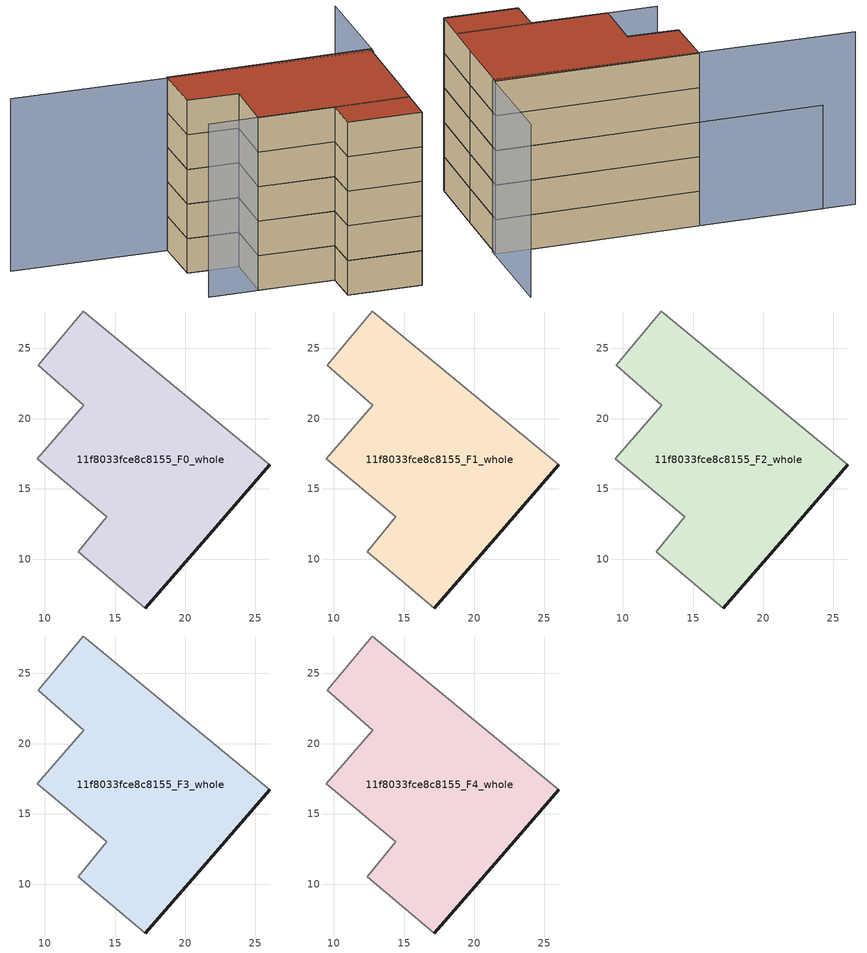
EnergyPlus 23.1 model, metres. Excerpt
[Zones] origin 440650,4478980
11f8033fce8c8155_F0_whole
 floor ground (EU_floor_Construction): 21.71,11.73 26,16.7 12.72,27.67 9.54,23.81 12.79,20.97 9.48,17.15 14.41,13.01 12.37,10.54 17.16,6.52 z0
 wall outside (EU_wall_Construction): 26,16.7 21.71,11.73 17.16,6.52 z0:3
 wall adiabatic (EU_wall_Construction): 17.16,6.52 12.37,10.54 14.41,13.01 9.48,17.15 12.79,20.97 9.54,23.81 12.72,27.67 26,16.7 z0:3
11f8033fce8c8155_F1_whole
 floor to 11f8033fce8c8155_F0_whole (EU_floor_Construction): 21.71,11.73 26,16.7 12.72,27.67 9.54,23.81 12.79,20.97 9.48,17.15 14.4,13.01 12.37,10.54 17.16,6.52 z3
 wall outside (EU_wall_Construction): 26,16.7 21.71,11.73 17.16,6.52 z3:6
 wall adiabatic (EU_wall_Construction): 17.16,6.52 12.37,10.54 14.41,13.01 9.48,17.15 12.79,20.97 9.54,23.81 12.72,27.67 26,16.7 z3:6
11f8033fce8c8155_F2_whole
 floor to 11f8033fce8c8155_F1_whole (EU_floor_Construction): 21.71,11.73 26,16.7 12.72,27.67 9.54,23.81 12.79,20.97 9.48,17.15 14.4,13.01 12.37,10.54 17.16,6.52 z6
 wall outside (EU_wall_Construction): 26,16.7 21.71,11.73 17.16,6.52 z6:9
 wall adiabatic (EU_wall_Construction): 17.16,6.52 12.37,10.54 14.41,13.01 9.48,17.15 12.79,20.97 9.54,23.81 12.72,27.67 26,16.7 z6:9
11f8033fce8c8155_F3_whole
 floor to 11f8033fce8c8155_F2_whole (EU_floor_Construction): 21.71,11.73 26,16.7 12.72,27.67 9.54,23.81 12.79,20.97 9.48,17.15 14.4,13.01 12.37,10.54 17.16,6.52 z9
 wall outside (EU_wall_Construction): 26,16.7 21.71,11.73 17.16,6.52 z9:12
 wall adiabatic (EU_wall_Construction): 17.16,6.52 12.37,10.54 14.41,13.01 9.48,17.15 12.79,20.97 9.54,23.81 12.72,27.67 26,16.7 z9:12
11f8033fce8c8155_F4_whole
 floor to 11f8033fce8c8155_F3_whole (EU_floor_Construction): 21.71,11.73 26,16.7 12.72,27.67 9.54,23.81 12.79,20.97 9.48,17.15 14.4,13.01 12.37,10.54 17.16,6.52 z12
 wall outside (EU_wall_Construction): 26,16.7 21.71,11.73 17.16,6.52 z12:15
 wall adiabatic (EU_wall_Construction): 17.16,6.52 12.37,10.54 14.41,13.01 9.48,17.15 12.79,20.97 9.54,23.81 12.72,27.67 26,16.7 z12:15
 roof outside (EU_roof_Construction): 26,16.7 21.71,11.73 17.16,6.52 12.37,10.54 14.41,13.01 9.48,17.15 12.79,20.97 9.54,23.81 12.72,27.67 z15
shading: 6.29,19.86 19.28,9.08 / 31.98,23.57 25.83,16.33 / 25.83,16.33 2.58,36.05 z0:15; 4.7,34.29 16.05,24.92 z0:9
[Building]
EU S2 Campaign: North Axis=0; Terrain=City; Solar Distribution=FullExterior
[Site:Location]
Madrid: Latitude=40.5; Longitude=-3.5; Time Zone=1; Elevation=609
[SizingPeriod:WeatherFileDays]
AnnualSizingPeriod: Begin Month=1; Begin Day of Month=1; End Month=12; End Day of Month=31; Day of Week for Start Day=Monday; Use Weather File Daylight Saving Period=No; Use Weather File Rain and Snow Indicators=No
[MATERIAL]
EU_InternalMass_Material: Roughness=MediumRough; Thickness=0.1; Conductivity=1; Density=1800; Specific Heat=900; Thermal Absorptance=0.9; Solar Absorptance=0.7; Visible Absorptance=0.7
[MATERIAL:NOMASS] Roughness=MediumRough; Thermal Absorptance=0.9; Solar Absorptance=0.7; Visible Absorptance=0.7
Name | Thermal Resistance
EU_wall_NoMass | 0.609216
EU_roof_NoMass | 0.513268
EU_floor_NoMass | 0.568163
[CONSTRUCTION]
EU_wall_Construction: EU_wall_NoMass
EU_roof_Construction: EU_roof_NoMass
EU_floor_Construction: EU_floor_NoMass
EU_InternalMass_Construction: EU_InternalMass_Material
[ZONE] Type=1; Multiplier=1; Ceiling Height=autocalculate; Floor Area=autocalculate; Part of Total Floor Area=Yes
Name | Volume
11f8033fce8c8155_F0_whole | 519.495
11f8033fce8c8155_F1_whole; 11f8033fce8c8155_F2_whole; 11f8033fce8c8155_F3_whole; 11f8033fce8c8155_F4_whole | 519.496
[INTERNALMASS] Construction=EU_InternalMass_Construction; Surface Area=173.165
Name | Zone or ZoneList
11f8033fce8c8155_F0_whole_EU_InternalMass | 11f8033fce8c8155_F0_whole
11f8033fce8c8155_F1_whole_EU_InternalMass | 11f8033fce8c8155_F1_whole
11f8033fce8c8155_F2_whole_EU_InternalMass | 11f8033fce8c8155_F2_whole
11f8033fce8c8155_F3_whole_EU_InternalMass | 11f8033fce8c8155_F3_whole
11f8033fce8c8155_F4_whole_EU_InternalMass | 11f8033fce8c8155_F4_whole
[OTHEREQUIPMENT] Fuel Type=Electricity; Design Level Calculation Method=Watts/Area; Power per Zone Floor Area=1; Fraction Latent=0; Fraction Radiant=0; Fraction Lost=0; Carbon Dioxide Generation Rate=0; EndUse Subcategory=EU_Step8_InternalGains
Name | Zone or ZoneList or Space or SpaceList | Schedule
EU_Step8_InternalGain_11f8033fce8c8155_F0_whole_f000 | 11f8033fce8c8155_F0_whole | EU_Step8_GainSchedule_11f8033fce8c8155_F0_whole_f000
EU_Step8_InternalGain_11f8033fce8c8155_F1_whole_f000 | 11f8033fce8c8155_F1_whole | EU_Step8_GainSchedule_11f8033fce8c8155_F1_whole_f000
EU_Step8_InternalGain_11f8033fce8c8155_F2_whole_f000 | 11f8033fce8c8155_F2_whole | EU_Step8_GainSchedule_11f8033fce8c8155_F2_whole_f000
EU_Step8_InternalGain_11f8033fce8c8155_F3_whole_f000 | 11f8033fce8c8155_F3_whole | EU_Step8_GainSchedule_11f8033fce8c8155_F3_whole_f000
EU_Step8_InternalGain_11f8033fce8c8155_F4_whole_f000 | 11f8033fce8c8155_F4_whole | EU_Step8_GainSchedule_11f8033fce8c8155_F4_whole_f000
[ZONEVENTILATION:DESIGNFLOWRATE] Schedule=EU_AlwaysOn; Design Flow Rate Calculation Method=AirChanges/Hour; Air Changes per Hour=0.752966; Ventilation Type=Natural; Fan Pressure Rise=0; Fan Total Efficiency=1; Constant Term Coefficient=1; Temperature Term Coefficient=0; Velocity Term Coefficient=0; Velocity Squared Term Coefficient=0; Minimum Indoor Temperature=-100; Maximum Indoor Temperature=100; Delta Temperature=-100; Minimum Outdoor Temperature=-100; Maximum Outdoor Temperature=100; Maximum Wind Speed=40
Name | Zone or ZoneList or Space or SpaceList
EU_ConstantAir_11f8033fce8c8155_F0_whole | 11f8033fce8c8155_F0_whole
EU_ConstantAir_11f8033fce8c8155_F1_whole | 11f8033fce8c8155_F1_whole
EU_ConstantAir_11f8033fce8c8155_F2_whole | 11f8033fce8c8155_F2_whole
EU_ConstantAir_11f8033fce8c8155_F3_whole | 11f8033fce8c8155_F3_whole
EU_ConstantAir_11f8033fce8c8155_F4_whole | 11f8033fce8c8155_F4_whole
[HVACTEMPLATE:THERMOSTAT] Constant Heating Setpoint=20; Constant Cooling Setpoint=50
EU_HeatOnly_11f8033fce8c8155_F0_whole; EU_HeatOnly_11f8033fce8c8155_F1_whole; EU_HeatOnly_11f8033fce8c8155_F2_whole; EU_HeatOnly_11f8033fce8c8155_F3_whole; EU_HeatOnly_11f8033fce8c8155_F4_whole
[HVACTEMPLATE:ZONE:IDEALLOADSAIRSYSTEM] System Availability Schedule=EU_AlwaysOn; Maximum Heating Supply Air Temperature=50; Minimum Cooling Supply Air Temperature=13; Maximum Heating Supply Air Humidity Ratio=0.0156; Minimum Cooling Supply Air Humidity Ratio=0.0077; Heating Limit=NoLimit; Cooling Limit=NoLimit; Heating Availability Schedule=EU_AlwaysOn; Cooling Availability Schedule=EU_CoolingOff; Dehumidification Control Type=ConstantSensibleHeatRatio; Cooling Sensible Heat Ratio=0.7; Dehumidification Setpoint=60; Humidification Control Type=None; Humidification Setpoint=30; Outdoor Air Method=None; Outdoor Air Flow Rate per Person=0.00944; Outdoor Air Flow Rate per Zone Floor Area=0; Outdoor Air Flow Rate per Zone=0; Demand Controlled Ventilation Type=None; Outdoor Air Economizer Type=NoEconomizer; Heat Recovery Type=None; Sensible Heat Recovery Effectiveness=0.7; Latent Heat Recovery Effectiveness=0.65
Name | Template Thermostat
11f8033fce8c8155_F0_whole | EU_HeatOnly_11f8033fce8c8155_F0_whole
11f8033fce8c8155_F1_whole | EU_HeatOnly_11f8033fce8c8155_F1_whole
11f8033fce8c8155_F2_whole | EU_HeatOnly_11f8033fce8c8155_F2_whole
11f8033fce8c8155_F3_whole | EU_HeatOnly_11f8033fce8c8155_F3_whole
11f8033fce8c8155_F4_whole | EU_HeatOnly_11f8033fce8c8155_F4_whole
[SIZING:ZONE] Zone Cooling Design Supply Air Temperature Input Method=SupplyAirTemperature; Zone Cooling Design Supply Air Temperature=13; Zone Heating Design Supply Air Temperature Input Method=SupplyAirTemperature; Zone Heating Design Supply Air Temperature=50; Zone Cooling Design Supply Air Humidity Ratio=0.008; Zone Heating Design Supply Air Humidity Ratio=0.008; Cooling Design Air Flow Method=DesignDay; Cooling Design Air Flow Rate=0; Cooling Minimum Air Flow per Zone Floor Area=0.000762; Cooling Minimum Air Flow=0; Cooling Minimum Air Flow Fraction=0.2; Heating Design Air Flow Method=DesignDay; Heating Design Air Flow Rate=0; Heating Maximum Air Flow per Zone Floor Area=0.002032; Heating Maximum Air Flow=0.141576; Heating Maximum Air Flow Fraction=0.3; Account for Dedicated Outdoor Air System=No; Dedicated Outdoor Air System Control Strategy=NeutralSupplyAir; Dedicated Outdoor Air Low Setpoint Temperature for Design=autosize; Dedicated Outdoor Air High Setpoint Temperature for Design=autosize; Zone Load Sizing Method=Sensible Load Only No Latent Load; Zone Latent Cooling Design Supply Air Humidity Ratio Input Method=HumidityRatioDifference; Zone Cooling Design Supply Air Humidity Ratio Difference=0.005; Zone Latent Heating Design Supply Air Humidity Ratio Input Method=HumidityRatioDifference; Zone Humidification Design Supply Air Humidity Ratio Difference=0.005
11f8033fce8c8155_F0_whole; 11f8033fce8c8155_F1_whole; 11f8033fce8c8155_F2_whole; 11f8033fce8c8155_F3_whole; 11f8033fce8c8155_F4_whole
[SCHEDULE:CONSTANT]
Name | Hourly Value
EU_AlwaysOn | 1
EU_CoolingOff | 0
[SCHEDULE:FILE] Column Number=1; Rows to Skip at Top=0; Number of Hours of Data=8760; Column Separator=Comma; Interpolate to Timestep=No; Minutes per Item=60; Adjust Schedule for Daylight Savings=Yes
Name | File
EU_Step8_GainSchedule_11f8033fce8c8155_F0_whole_f000 | ../../schedules/11f8033fce8c8155/11f8033fce8c8155_F0_whole_f000_gain.csv
EU_Step8_GainSchedule_11f8033fce8c8155_F1_whole_f000 | ../../schedules/11f8033fce8c8155/11f8033fce8c8155_F1_whole_f000_gain.csv
EU_Step8_GainSchedule_11f8033fce8c8155_F2_whole_f000 | ../../schedules/11f8033fce8c8155/11f8033fce8c8155_F2_whole_f000_gain.csv
EU_Step8_GainSchedule_11f8033fce8c8155_F3_whole_f000 | ../../schedules/11f8033fce8c8155/11f8033fce8c8155_F3_whole_f000_gain.csv
EU_Step8_GainSchedule_11f8033fce8c8155_F4_whole_f000 | ../../schedules/11f8033fce8c8155/11f8033fce8c8155_F4_whole_f000_gain.csv
